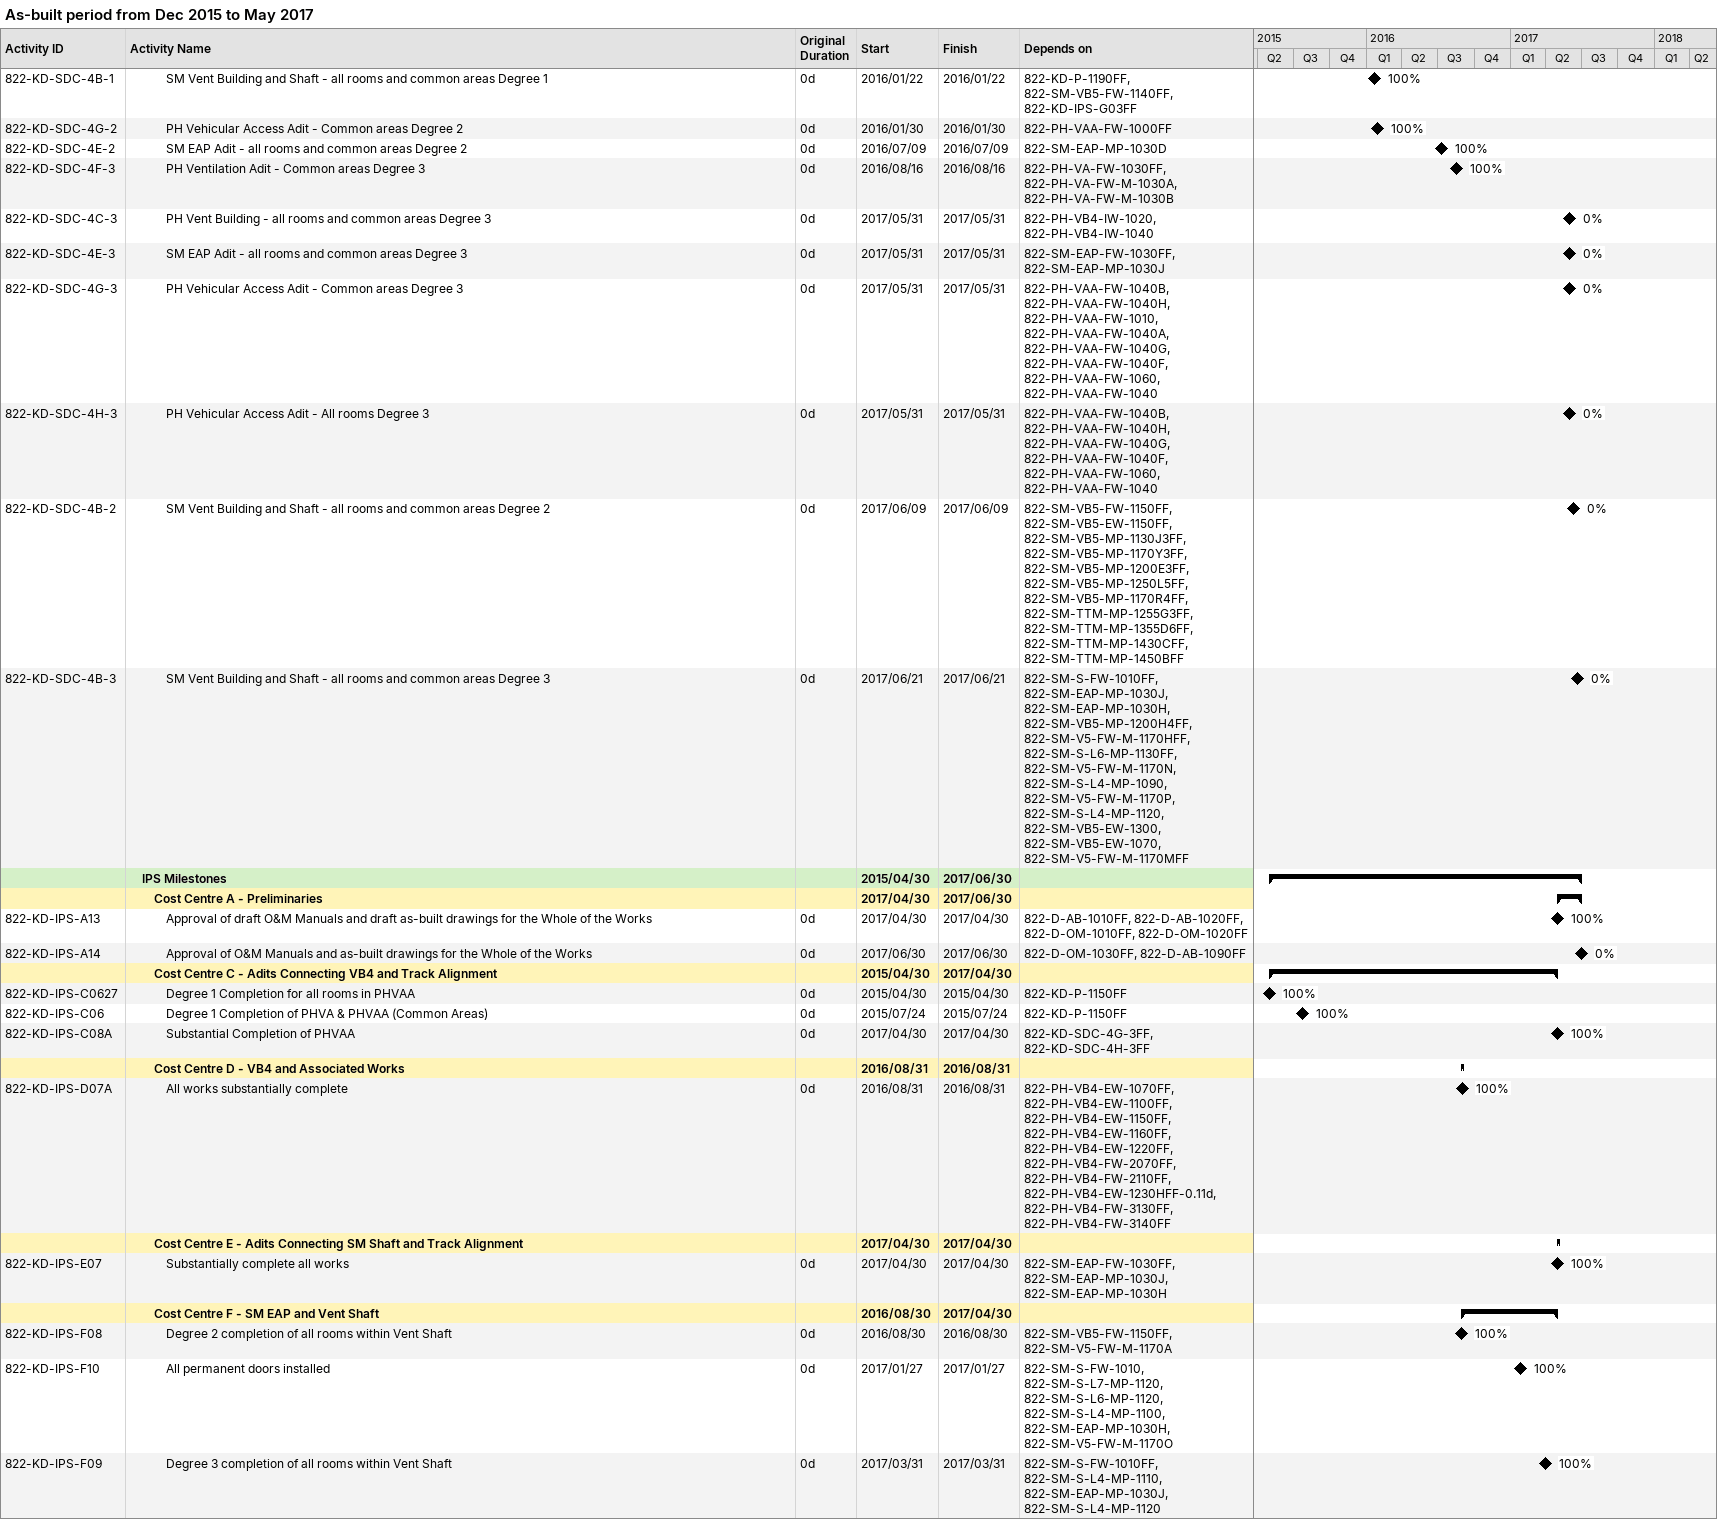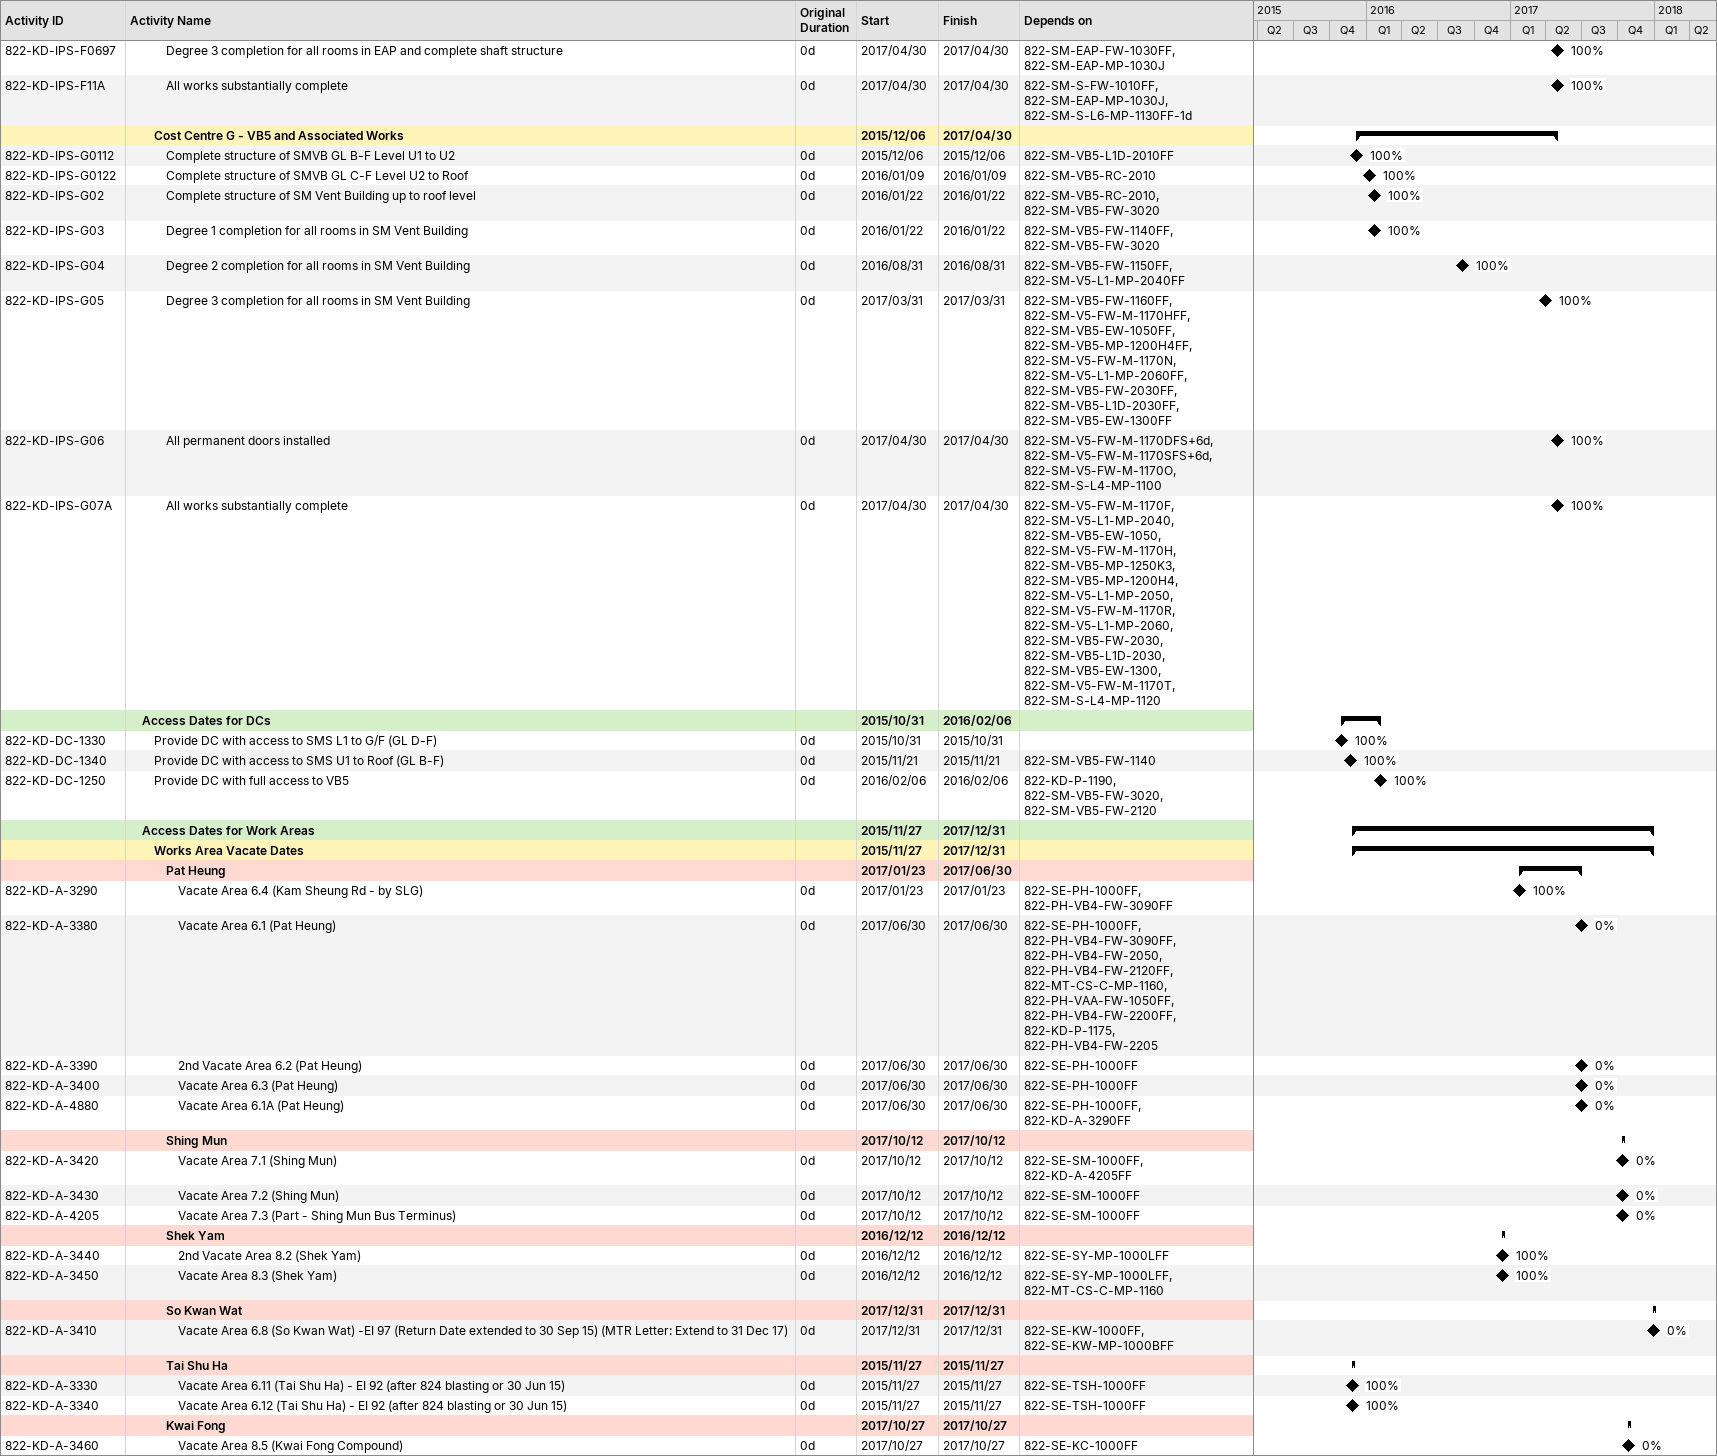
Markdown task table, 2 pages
As-built period from Dec 2015 to May 2017

| ID | Level | Task | Original duration | Start | Finish | Predecessors | % complete |
|---|---|---|---|---|---|---|---|
| 822-KD-SDC-4B-1 | 4 | SM Vent Building and Shaft - all rooms and common areas Degree 1 | 0d | 2016-01-22 | 2016-01-22 | 822-KD-P-1190FF, 822-SM-VB5-FW-1140FF, 822-KD-IPS-G03FF | 100 |
| 822-KD-SDC-4G-2 | 4 | PH Vehicular Access Adit - Common areas Degree 2 | 0d | 2016-01-30 | 2016-01-30 | 822-PH-VAA-FW-1000FF | 100 |
| 822-KD-SDC-4E-2 | 4 | SM EAP Adit - all rooms and common areas Degree 2 | 0d | 2016-07-09 | 2016-07-09 | 822-SM-EAP-MP-1030D | 100 |
| 822-KD-SDC-4F-3 | 4 | PH Ventilation Adit - Common areas Degree 3 | 0d | 2016-08-16 | 2016-08-16 | 822-PH-VA-FW-1030FF, 822-PH-VA-FW-M-1030A, 822-PH-VA-FW-M-1030B | 100 |
| 822-KD-SDC-4C-3 | 4 | PH Vent Building - all rooms and common areas Degree 3 | 0d | 2017-05-31 | 2017-05-31 | 822-PH-VB4-IW-1020, 822-PH-VB4-IW-1040 | 0 |
| 822-KD-SDC-4E-3 | 4 | SM EAP Adit - all rooms and common areas Degree 3 | 0d | 2017-05-31 | 2017-05-31 | 822-SM-EAP-FW-1030FF, 822-SM-EAP-MP-1030J | 0 |
| 822-KD-SDC-4G-3 | 4 | PH Vehicular Access Adit - Common areas Degree 3 | 0d | 2017-05-31 | 2017-05-31 | 822-PH-VAA-FW-1040B, 822-PH-VAA-FW-1040H, 822-PH-VAA-FW-1010, 822-PH-VAA-FW-1040A, 822-PH-VAA-FW-1040G, 822-PH-VAA-FW-1040F, 822-PH-VAA-FW-1060, 822-PH-VAA-FW-1040 | 0 |
| 822-KD-SDC-4H-3 | 4 | PH Vehicular Access Adit - All rooms Degree 3 | 0d | 2017-05-31 | 2017-05-31 | 822-PH-VAA-FW-1040B, 822-PH-VAA-FW-1040H, 822-PH-VAA-FW-1040G, 822-PH-VAA-FW-1040F, 822-PH-VAA-FW-1060, 822-PH-VAA-FW-1040 | 0 |
| 822-KD-SDC-4B-2 | 4 | SM Vent Building and Shaft - all rooms and common areas Degree 2 | 0d | 2017-06-09 | 2017-06-09 | 822-SM-VB5-FW-1150FF, 822-SM-VB5-EW-1150FF, 822-SM-VB5-MP-1130J3FF, 822-SM-VB5-MP-1170Y3FF, 822-SM-VB5-MP-1200E3FF, 822-SM-VB5-MP-1250L5FF, 822-SM-VB5-MP-1170R4FF, 822-SM-TTM-MP-1255G3FF, 822-SM-TTM-MP-1355D6FF, 822-SM-TTM-MP-1430CFF, 822-SM-TTM-MP-1450BFF | 0 |
| 822-KD-SDC-4B-3 | 4 | SM Vent Building and Shaft - all rooms and common areas Degree 3 | 0d | 2017-06-21 | 2017-06-21 | 822-SM-S-FW-1010FF, 822-SM-EAP-MP-1030J, 822-SM-EAP-MP-1030H, 822-SM-VB5-MP-1200H4FF, 822-SM-V5-FW-M-1170HFF, 822-SM-S-L6-MP-1130FF, 822-SM-V5-FW-M-1170N, 822-SM-S-L4-MP-1090, 822-SM-V5-FW-M-1170P, 822-SM-S-L4-MP-1120, 822-SM-VB5-EW-1300, 822-SM-VB5-EW-1070, 822-SM-V5-FW-M-1170MFF | 0 |
|  | 2 | **IPS Milestones** |  | 2015-04-30 | 2017-06-30 |  |  |
|  | 3 | **Cost Centre A - Preliminaries** |  | 2017-04-30 | 2017-06-30 |  |  |
| 822-KD-IPS-A13 | 4 | Approval of draft O&M Manuals and draft as-built drawings for the Whole of the Works | 0d | 2017-04-30 | 2017-04-30 | 822-D-AB-1010FF, 822-D-AB-1020FF, 822-D-OM-1010FF, 822-D-OM-1020FF | 100 |
| 822-KD-IPS-A14 | 4 | Approval of O&M Manuals and as-built drawings for the Whole of the Works | 0d | 2017-06-30 | 2017-06-30 | 822-D-OM-1030FF, 822-D-AB-1090FF | 0 |
|  | 3 | **Cost Centre C - Adits Connecting VB4 and Track Alignment** |  | 2015-04-30 | 2017-04-30 |  |  |
| 822-KD-IPS-C0627 | 4 | Degree 1 Completion for all rooms in PHVAA | 0d | 2015-04-30 | 2015-04-30 | 822-KD-P-1150FF | 100 |
| 822-KD-IPS-C06 | 4 | Degree 1 Completion of PHVA & PHVAA (Common Areas) | 0d | 2015-07-24 | 2015-07-24 | 822-KD-P-1150FF | 100 |
| 822-KD-IPS-C08A | 4 | Substantial Completion of PHVAA | 0d | 2017-04-30 | 2017-04-30 | 822-KD-SDC-4G-3FF, 822-KD-SDC-4H-3FF | 100 |
|  | 3 | **Cost Centre D - VB4 and Associated Works** |  | 2016-08-31 | 2016-08-31 |  |  |
| 822-KD-IPS-D07A | 4 | All works substantially complete | 0d | 2016-08-31 | 2016-08-31 | 822-PH-VB4-EW-1070FF, 822-PH-VB4-EW-1100FF, 822-PH-VB4-EW-1150FF, 822-PH-VB4-EW-1160FF, 822-PH-VB4-EW-1220FF, 822-PH-VB4-FW-2070FF, 822-PH-VB4-FW-2110FF, 822-PH-VB4-EW-1230HFF-0.11d, 822-PH-VB4-FW-3130FF, 822-PH-VB4-FW-3140FF | 100 |
|  | 3 | **Cost Centre E - Adits Connecting SM Shaft and Track Alignment** |  | 2017-04-30 | 2017-04-30 |  |  |
| 822-KD-IPS-E07 | 4 | Substantially complete all works | 0d | 2017-04-30 | 2017-04-30 | 822-SM-EAP-FW-1030FF, 822-SM-EAP-MP-1030J, 822-SM-EAP-MP-1030H | 100 |
|  | 3 | **Cost Centre F - SM EAP and Vent Shaft** |  | 2016-08-30 | 2017-04-30 |  |  |
| 822-KD-IPS-F08 | 4 | Degree 2 completion of all rooms within Vent Shaft | 0d | 2016-08-30 | 2016-08-30 | 822-SM-VB5-FW-1150FF, 822-SM-V5-FW-M-1170A | 100 |
| 822-KD-IPS-F10 | 4 | All permanent doors installed | 0d | 2017-01-27 | 2017-01-27 | 822-SM-S-FW-1010, 822-SM-S-L7-MP-1120, 822-SM-S-L6-MP-1120, 822-SM-S-L4-MP-1100, 822-SM-EAP-MP-1030H, 822-SM-V5-FW-M-1170O | 100 |
| 822-KD-IPS-F09 | 4 | Degree 3 completion of all rooms within Vent Shaft | 0d | 2017-03-31 | 2017-03-31 | 822-SM-S-FW-1010FF, 822-SM-S-L4-MP-1110, 822-SM-EAP-MP-1030J, 822-SM-S-L4-MP-1120 | 100 |
| 822-KD-IPS-F0697 | 4 | Degree 3 completion for all rooms in EAP and complete shaft structure | 0d | 2017-04-30 | 2017-04-30 | 822-SM-EAP-FW-1030FF, 822-SM-EAP-MP-1030J | 100 |
| 822-KD-IPS-F11A | 4 | All works substantially complete | 0d | 2017-04-30 | 2017-04-30 | 822-SM-S-FW-1010FF, 822-SM-EAP-MP-1030J, 822-SM-S-L6-MP-1130FF-1d | 100 |
|  | 3 | **Cost Centre G - VB5 and Associated Works** |  | 2015-12-06 | 2017-04-30 |  |  |
| 822-KD-IPS-G0112 | 4 | Complete structure of SMVB GL B-F Level U1 to U2 | 0d | 2015-12-06 | 2015-12-06 | 822-SM-VB5-L1D-2010FF | 100 |
| 822-KD-IPS-G0122 | 4 | Complete structure of SMVB GL C-F Level U2 to Roof | 0d | 2016-01-09 | 2016-01-09 | 822-SM-VB5-RC-2010 | 100 |
| 822-KD-IPS-G02 | 4 | Complete structure of SM Vent Building up to roof level | 0d | 2016-01-22 | 2016-01-22 | 822-SM-VB5-RC-2010, 822-SM-VB5-FW-3020 | 100 |
| 822-KD-IPS-G03 | 4 | Degree 1 completion for all rooms in SM Vent Building | 0d | 2016-01-22 | 2016-01-22 | 822-SM-VB5-FW-1140FF, 822-SM-VB5-FW-3020 | 100 |
| 822-KD-IPS-G04 | 4 | Degree 2 completion for all rooms in SM Vent Building | 0d | 2016-08-31 | 2016-08-31 | 822-SM-VB5-FW-1150FF, 822-SM-V5-L1-MP-2040FF | 100 |
| 822-KD-IPS-G05 | 4 | Degree 3 completion for all rooms in SM Vent Building | 0d | 2017-03-31 | 2017-03-31 | 822-SM-VB5-FW-1160FF, 822-SM-V5-FW-M-1170HFF, 822-SM-VB5-EW-1050FF, 822-SM-VB5-MP-1200H4FF, 822-SM-V5-FW-M-1170N, 822-SM-V5-L1-MP-2060FF, 822-SM-VB5-FW-2030FF, 822-SM-VB5-L1D-2030FF, 822-SM-VB5-EW-1300FF | 100 |
| 822-KD-IPS-G06 | 4 | All permanent doors installed | 0d | 2017-04-30 | 2017-04-30 | 822-SM-V5-FW-M-1170DFS+6d, 822-SM-V5-FW-M-1170SFS+6d, 822-SM-V5-FW-M-1170O, 822-SM-S-L4-MP-1100 | 100 |
| 822-KD-IPS-G07A | 4 | All works substantially complete | 0d | 2017-04-30 | 2017-04-30 | 822-SM-V5-FW-M-1170F, 822-SM-V5-L1-MP-2040, 822-SM-VB5-EW-1050, 822-SM-V5-FW-M-1170H, 822-SM-VB5-MP-1250K3, 822-SM-VB5-MP-1200H4, 822-SM-V5-L1-MP-2050, 822-SM-V5-FW-M-1170R, 822-SM-V5-L1-MP-2060, 822-SM-VB5-FW-2030, 822-SM-VB5-L1D-2030, 822-SM-VB5-EW-1300, 822-SM-V5-FW-M-1170T, 822-SM-S-L4-MP-1120 | 100 |
|  | 2 | **Access Dates for DCs** |  | 2015-10-31 | 2016-02-06 |  |  |
| 822-KD-DC-1330 | 3 | Provide DC with access to SMS L1 to G/F (GL D-F) | 0d | 2015-10-31 | 2015-10-31 |  | 100 |
| 822-KD-DC-1340 | 3 | Provide DC with access to SMS U1 to Roof (GL B-F) | 0d | 2015-11-21 | 2015-11-21 | 822-SM-VB5-FW-1140 | 100 |
| 822-KD-DC-1250 | 3 | Provide DC with full access to VB5 | 0d | 2016-02-06 | 2016-02-06 | 822-KD-P-1190, 822-SM-VB5-FW-3020, 822-SM-VB5-FW-2120 | 100 |
|  | 2 | **Access Dates for Work Areas** |  | 2015-11-27 | 2017-12-31 |  |  |
|  | 3 | **Works Area Vacate Dates** |  | 2015-11-27 | 2017-12-31 |  |  |
|  | 4 | **Pat Heung** |  | 2017-01-23 | 2017-06-30 |  |  |
| 822-KD-A-3290 | 5 | Vacate Area 6.4 (Kam Sheung Rd - by SLG) | 0d | 2017-01-23 | 2017-01-23 | 822-SE-PH-1000FF, 822-PH-VB4-FW-3090FF | 100 |
| 822-KD-A-3380 | 5 | Vacate Area 6.1 (Pat Heung) | 0d | 2017-06-30 | 2017-06-30 | 822-SE-PH-1000FF, 822-PH-VB4-FW-3090FF, 822-PH-VB4-FW-2050, 822-PH-VB4-FW-2120FF, 822-MT-CS-C-MP-1160, 822-PH-VAA-FW-1050FF, 822-PH-VB4-FW-2200FF, 822-KD-P-1175, 822-PH-VB4-FW-2205 | 0 |
| 822-KD-A-3390 | 5 | 2nd Vacate Area 6.2 (Pat Heung) | 0d | 2017-06-30 | 2017-06-30 | 822-SE-PH-1000FF | 0 |
| 822-KD-A-3400 | 5 | Vacate Area 6.3 (Pat Heung) | 0d | 2017-06-30 | 2017-06-30 | 822-SE-PH-1000FF | 0 |
| 822-KD-A-4880 | 5 | Vacate Area 6.1A (Pat Heung) | 0d | 2017-06-30 | 2017-06-30 | 822-SE-PH-1000FF, 822-KD-A-3290FF | 0 |
|  | 4 | **Shing Mun** |  | 2017-10-12 | 2017-10-12 |  |  |
| 822-KD-A-3420 | 5 | Vacate Area 7.1 (Shing Mun) | 0d | 2017-10-12 | 2017-10-12 | 822-SE-SM-1000FF, 822-KD-A-4205FF | 0 |
| 822-KD-A-3430 | 5 | Vacate Area 7.2 (Shing Mun) | 0d | 2017-10-12 | 2017-10-12 | 822-SE-SM-1000FF | 0 |
| 822-KD-A-4205 | 5 | Vacate Area 7.3 (Part - Shing Mun Bus Terminus) | 0d | 2017-10-12 | 2017-10-12 | 822-SE-SM-1000FF | 0 |
|  | 4 | **Shek Yam** |  | 2016-12-12 | 2016-12-12 |  |  |
| 822-KD-A-3440 | 5 | 2nd Vacate Area 8.2 (Shek Yam) | 0d | 2016-12-12 | 2016-12-12 | 822-SE-SY-MP-1000LFF | 100 |
| 822-KD-A-3450 | 5 | Vacate Area 8.3 (Shek Yam) | 0d | 2016-12-12 | 2016-12-12 | 822-SE-SY-MP-1000LFF, 822-MT-CS-C-MP-1160 | 100 |
|  | 4 | **So Kwan Wat** |  | 2017-12-31 | 2017-12-31 |  |  |
| 822-KD-A-3410 | 5 | Vacate Area 6.8 (So Kwan Wat) -EI 97 (Return Date extended to 30 Sep 15) (MTR Letter: Extend to 31 Dec 17) | 0d | 2017-12-31 | 2017-12-31 | 822-SE-KW-1000FF, 822-SE-KW-MP-1000BFF | 0 |
|  | 4 | **Tai Shu Ha** |  | 2015-11-27 | 2015-11-27 |  |  |
| 822-KD-A-3330 | 5 | Vacate Area 6.11 (Tai Shu Ha) - EI 92 (after 824 blasting or 30 Jun 15) | 0d | 2015-11-27 | 2015-11-27 | 822-SE-TSH-1000FF | 100 |
| 822-KD-A-3340 | 5 | Vacate Area 6.12 (Tai Shu Ha) - EI 92 (after 824 blasting or 30 Jun 15) | 0d | 2015-11-27 | 2015-11-27 | 822-SE-TSH-1000FF | 100 |
|  | 4 | **Kwai Fong** |  | 2017-10-27 | 2017-10-27 |  |  |
| 822-KD-A-3460 | 5 | Vacate Area 8.5 (Kwai Fong Compound) | 0d | 2017-10-27 | 2017-10-27 | 822-SE-KC-1000FF | 0 |
